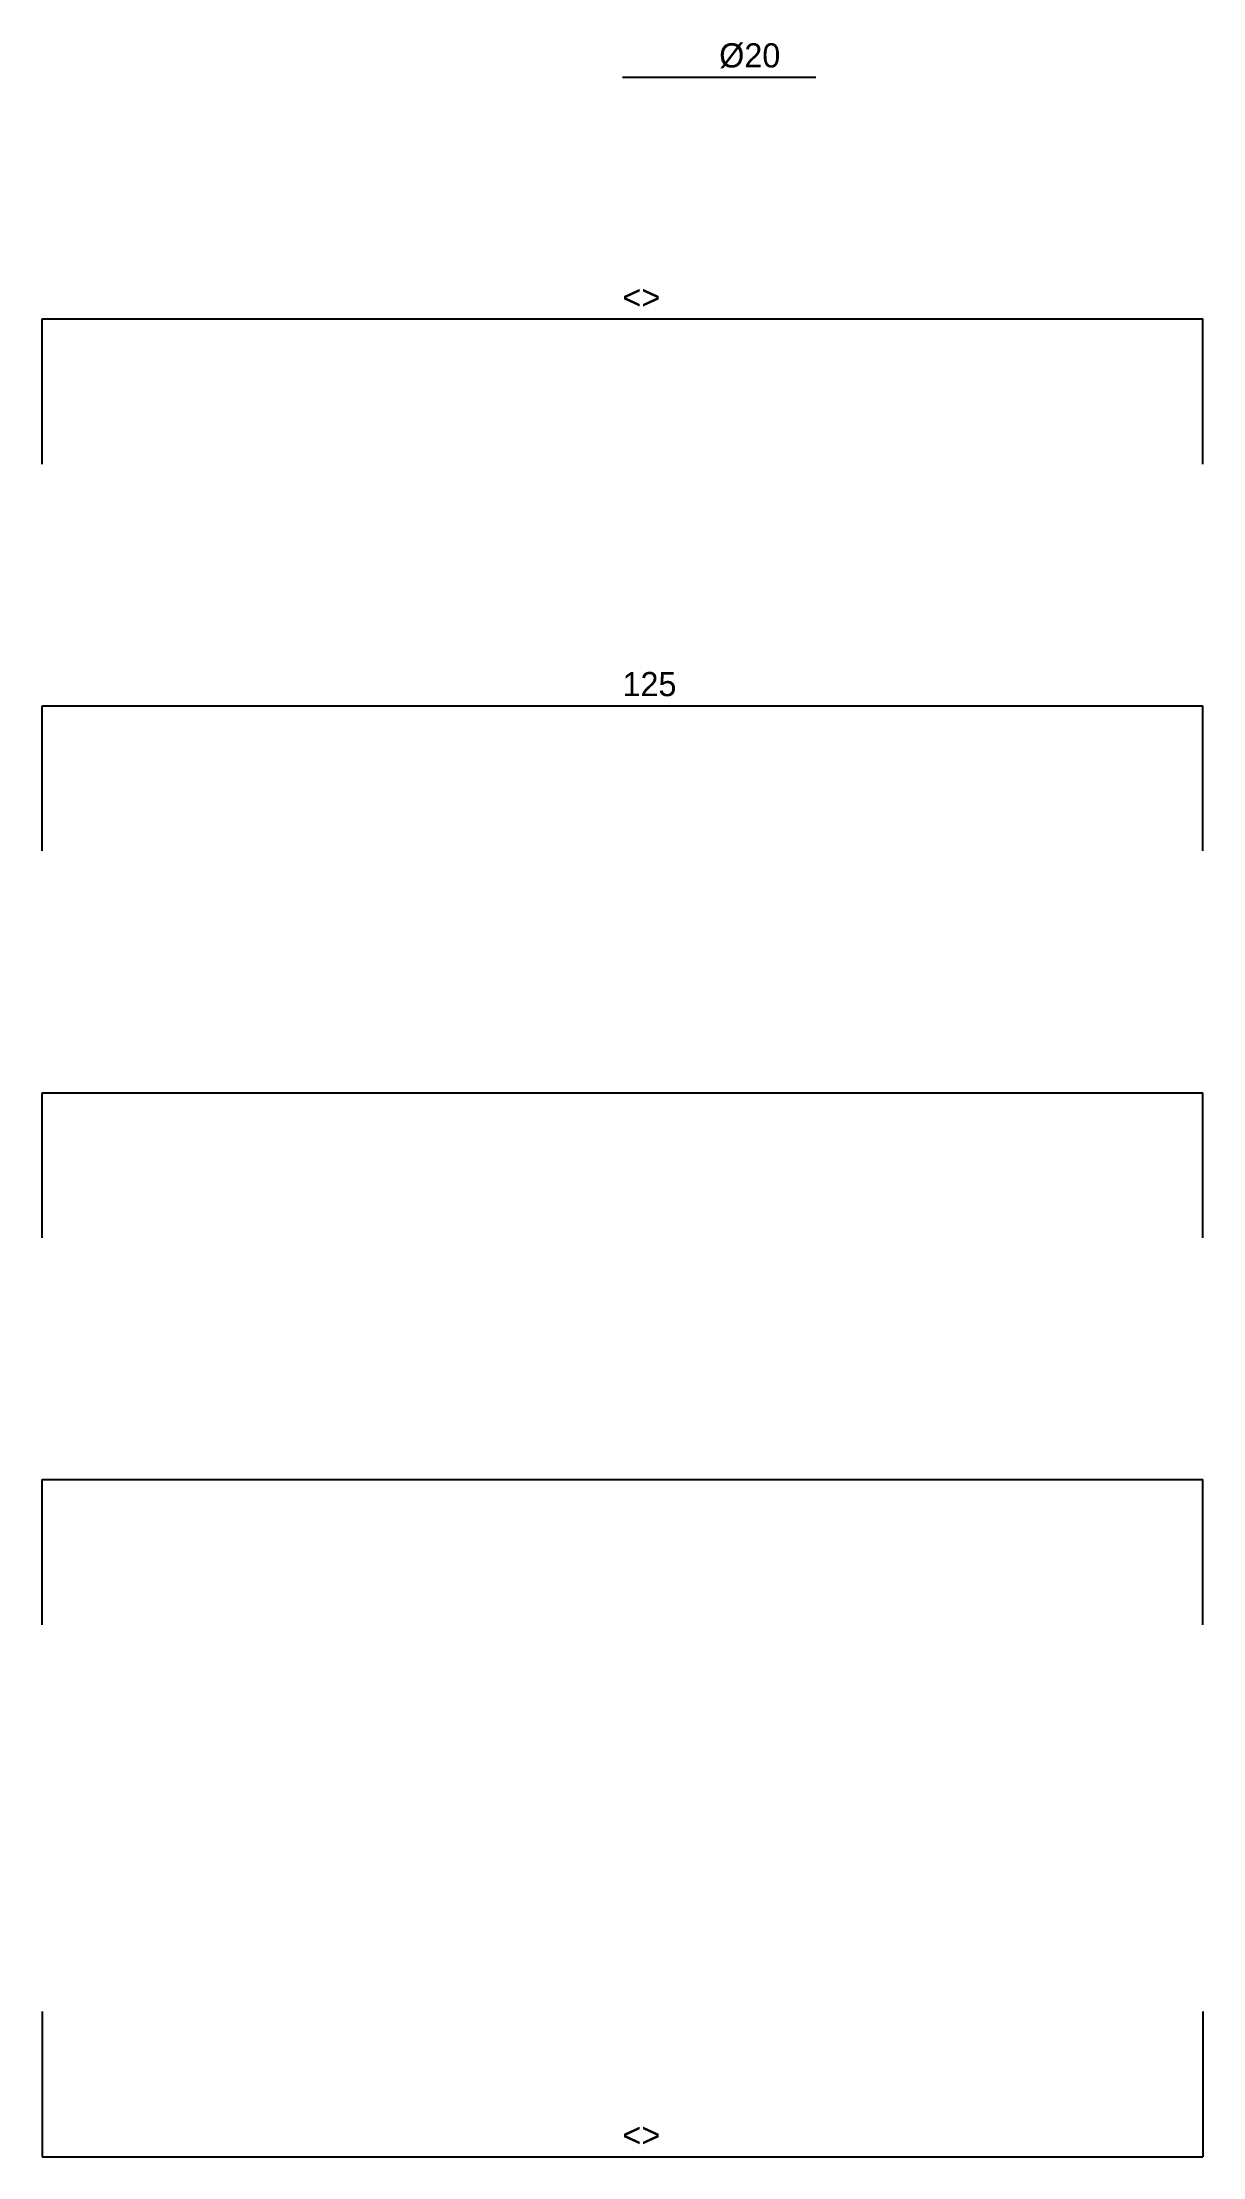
# Model space of a CAD drawing. Extents: x 0 to 120, y -15 to 204.
import ezdxf

# ---------------------------------------------------------------- set-up
doc = ezdxf.new("R2010")
doc.units = 0
doc.layers.get('0').update_dxf_attribs({"linetype": 'CONTINUOUS'})
doc.layers.add('DIMS', color=3, linetype='CONTINUOUS')
doc.dimstyles.new('ISO-25', dxfattribs={"dimtxt": 2.5, "dimasz": 0.18, "dimexe": 0.18, "dimexo": 0.0625, "dimgap": 0.09, "dimtad": 0, "dimtih": 1, "dimtoh": 1, "dimzin": 0, "dimdsep": 46, "dimcen": 0.09, "dimadec": 0, "dimazin": 0, "dimtfac": 1, "dimtdec": 4, "dimtofl": 0, "dimtmove": 0, "dimatfit": 3, "dimfxl": 1, "dimtolj": 1, "dimtzin": 0, "dimarcsym": 1})
doc.dimstyles.get("Standard").update_dxf_attribs({"dimtxt": 0.18, "dimasz": 0.18, "dimexe": 0.18, "dimexo": 0.0625, "dimgap": 0.09, "dimtad": 0, "dimtih": 1, "dimtoh": 1, "dimdec": 4, "dimzin": 0, "dimdsep": 46, "dimcen": 0.09, "dimadec": 0, "dimazin": 0, "dimtfac": 1, "dimtdec": 4, "dimtofl": 0, "dimtmove": 0, "dimatfit": 3, "dimfxl": 1, "dimtolj": 1, "dimtzin": 0, "dimarcsym": 0})

# ---------------------------------------------------------------- blocks, each defined once
blk = doc.blocks.new('*D1')
for p, q in [((0, 0), (0, -15)), ((120, 0), (120, -15)), ((0, -15), (120, -15))]:
    blk.add_line(p, q)
blk.add_text('<>', height=2.5).set_placement((60, -14))
blk = doc.blocks.new('*D2')
for p, q in [((0, 55), (120, 55)), ((0, 40), (0, 55)), ((120, 40), (120, 55))]:
    blk.add_line(p, q)
blk = doc.blocks.new('*D3')
for p, q in [((0, 95), (120, 95)), ((0, 80), (0, 95)), ((120, 80), (120, 95))]:
    blk.add_line(p, q)
blk = doc.blocks.new('*D4')
for p, q in [((0, 135), (120, 135)), ((0, 120), (0, 135)), ((120, 120), (120, 135))]:
    blk.add_line(p, q)
blk.add_text('125', height=2.5).set_placement((60, 136))
blk = doc.blocks.new('*D5')
for p, q in [((0, 175), (120, 175)), ((0, 160), (0, 175)), ((120, 160), (120, 175))]:
    blk.add_line(p, q)
blk.add_text('<>', height=2.5).set_placement((60, 176))
blk = doc.blocks.new('*D6')
blk.add_line((60, 200), (80, 200))
blk.add_text('%%C20', height=2.5).set_placement((70, 201))

msp = doc.modelspace()

# ---------------------------------------------------------------- dimensions: what is measured, and where the dimension line sits
at = {"layer": 'DIMS'}
dim = msp.add_diameter_dim_2p(p1=(60, 200), p2=(80, 200), text='%%C20', dimstyle='ISO-25', override={"dimpost": '<>mm'}, dxfattribs=at)
dim.commit()
dim.dimension.update_dxf_attribs({"geometry": '*D6', "text_midpoint": (70, 200)})
dim = msp.add_linear_dim(base=(0, 175), p1=(0, 160), p2=(120, 160), dimstyle='Standard', dxfattribs=at)
dim.commit()
dim.dimension.update_dxf_attribs({"geometry": '*D5', "text_midpoint": (60, 160)})
for base, p1, p2, text, picture, middle in [((0, 135), (0, 120), (120, 120), '125', '*D4', (60, 120)), ((0, 95), (0, 80), (120, 80), ' ', '*D3', (60, 80))]:
    dim = msp.add_linear_dim(base=base, p1=p1, p2=p2, text=text, dimstyle='ISO-25', override={"dimpost": '<>mm'}, dxfattribs=at)
    dim.commit()
    dim.dimension.update_dxf_attribs({"geometry": picture, "text_midpoint": middle})
for base, p1, p2, picture, middle in [((0, 55), (0, 40), (120, 40), '*D2', (60, 40)), ((0, -15), (0, 0), (120, 0), '*D1', (60, 0))]:
    dim = msp.add_linear_dim(base=base, p1=p1, p2=p2, dimstyle='ISO-25', override={"dimpost": '<>mm'}, dxfattribs=at)
    dim.commit()
    dim.dimension.update_dxf_attribs({"geometry": picture, "text_midpoint": middle})

doc.saveas('drawing.dxf')
